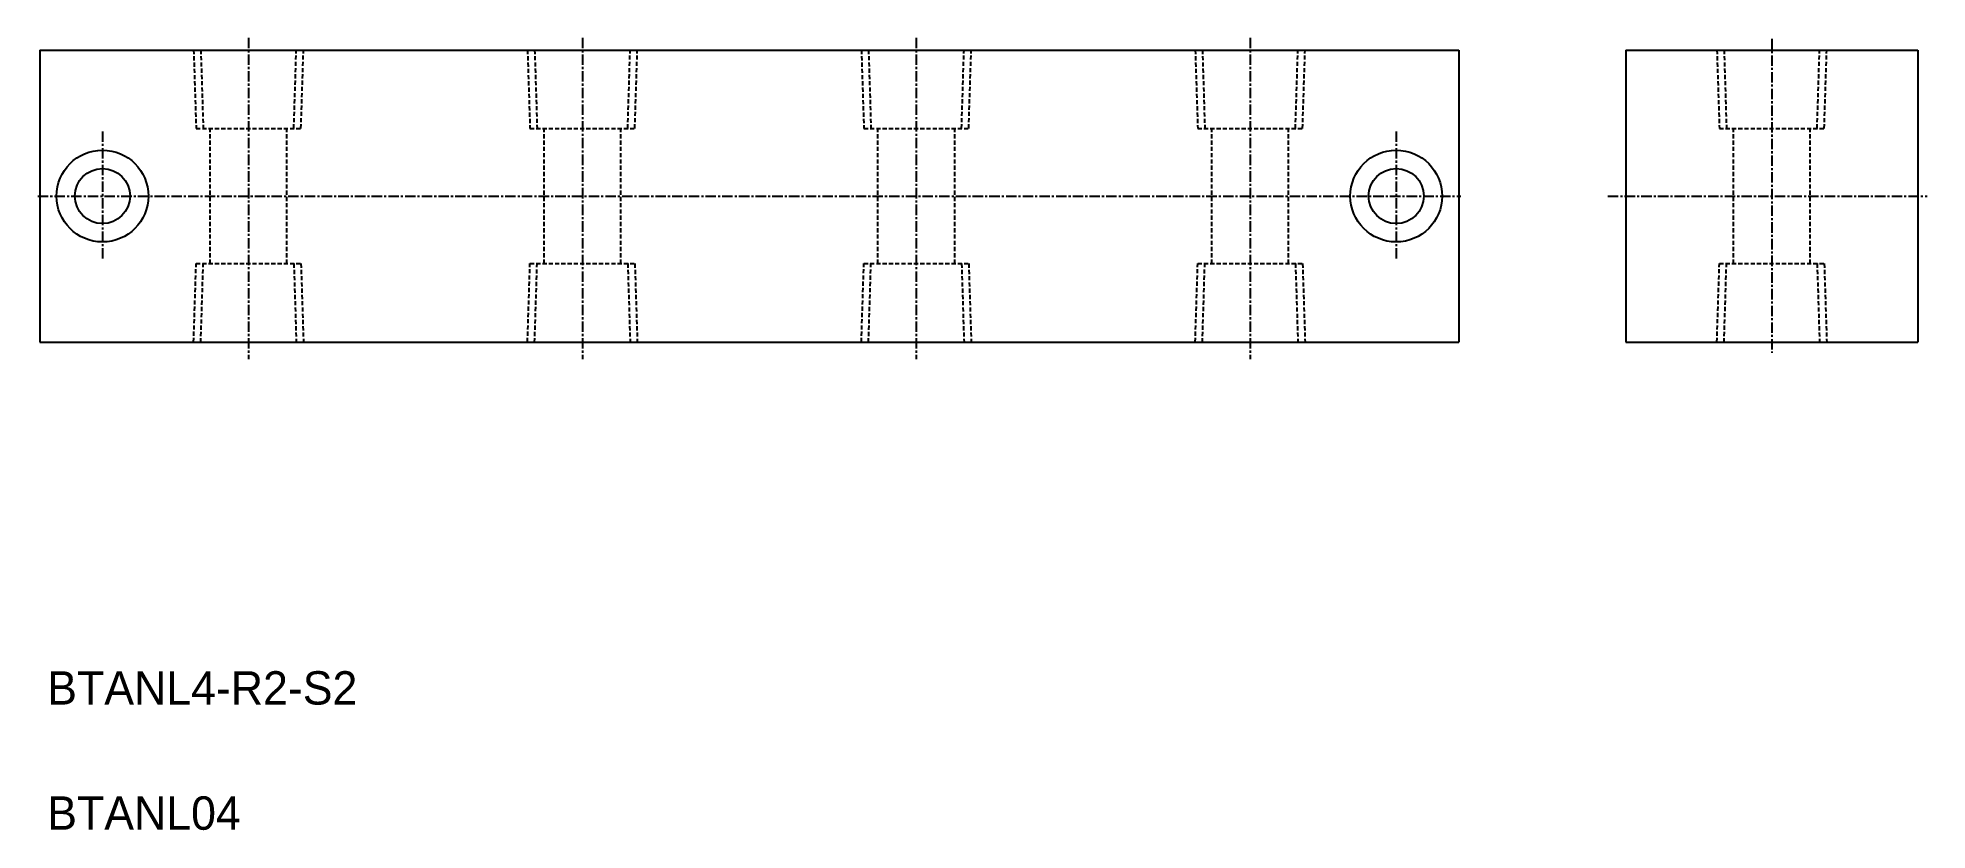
# Model space of a CAD drawing. Extents: x 2614 to 2840, y 712 to 807.
import ezdxf

# ---------------------------------------------------------------- set-up
doc = ezdxf.new("R2010")
doc.units = 0
doc.linetypes.add('CENTER', pattern=[2, 1.25, -0.25, 0.25, -0.25])
doc.linetypes.add('DASHED', pattern=[0.75, 0.5, -0.25])
doc.layers.get('0').update_dxf_attribs({"linetype": 'CONTINUOUS'})
doc.layers.add('CENTER', color=1, linetype='CENTER')

msp = doc.modelspace()

# ---------------------------------------------------------------- linework, layer by layer
for p, q in [((2614.2, 805.95), (2614.2, 770.95)), ((2614.2, 805.95), (2784.2, 805.95)), ((2784.2, 805.95), (2784.2, 770.95)), ((2804.2, 805.95), (2839.2, 805.95)), ((2804.2, 805.95), (2804.2, 770.95)), ((2839.2, 805.95), (2839.2, 770.95)), ((2614.2, 770.95), (2784.2, 770.95)), ((2804.2, 770.95), (2839.2, 770.95))]:
    msp.add_line(p, q)
at = {"color": 3, "linetype": 'DASHED'}
for p, q in [((2632.62, 805.95), (2632.92, 796.55)), ((2633.48, 805.97), (2633.77, 796.55)), ((2644.63, 796.55), (2644.92, 805.97)), ((2645.48, 796.55), (2645.78, 805.95)), ((2672.62, 805.95), (2672.92, 796.55)), ((2673.48, 805.97), (2673.77, 796.55)), ((2684.63, 796.55), (2684.92, 805.97)), ((2685.48, 796.55), (2685.78, 805.95)), ((2712.62, 805.95), (2712.92, 796.55)), ((2713.48, 805.97), (2713.77, 796.55)), ((2724.63, 796.55), (2724.92, 805.97)), ((2725.48, 796.55), (2725.78, 805.95)), ((2752.62, 805.95), (2752.92, 796.55)), ((2753.48, 805.97), (2753.77, 796.55)), ((2764.63, 796.55), (2764.92, 805.97)), ((2765.48, 796.55), (2765.78, 805.95)), ((2815.12, 805.95), (2815.42, 796.55)), ((2815.98, 805.97), (2816.27, 796.55)), ((2827.13, 796.55), (2827.42, 805.97)), ((2827.98, 796.55), (2828.28, 805.95)), ((2632.92, 796.55), (2645.48, 796.55)), ((2634.6, 780.35), (2634.6, 796.55)), ((2643.8, 780.35), (2643.8, 796.55)), ((2672.92, 796.55), (2685.48, 796.55)), ((2674.6, 780.35), (2674.6, 796.55)), ((2683.8, 780.35), (2683.8, 796.55)), ((2712.92, 796.55), (2725.48, 796.55)), ((2714.6, 780.35), (2714.6, 796.55)), ((2723.8, 780.35), (2723.8, 796.55)), ((2752.92, 796.55), (2765.48, 796.55)), ((2754.6, 780.35), (2754.6, 796.55)), ((2763.8, 780.35), (2763.8, 796.55)), ((2815.42, 796.55), (2827.98, 796.55)), ((2817.1, 780.35), (2817.1, 796.55)), ((2826.3, 780.35), (2826.3, 796.55)), ((2632.62, 770.95), (2632.92, 780.35)), ((2632.92, 780.35), (2645.48, 780.35)), ((2633.48, 770.92), (2633.77, 780.35)), ((2644.63, 780.35), (2644.92, 770.92)), ((2645.48, 780.35), (2645.78, 770.95)), ((2672.62, 770.95), (2672.92, 780.35)), ((2672.92, 780.35), (2685.48, 780.35)), ((2673.48, 770.92), (2673.77, 780.35)), ((2684.63, 780.35), (2684.92, 770.92)), ((2685.48, 780.35), (2685.78, 770.95)), ((2712.62, 770.95), (2712.92, 780.35)), ((2712.92, 780.35), (2725.48, 780.35)), ((2713.48, 770.92), (2713.77, 780.35)), ((2724.63, 780.35), (2724.92, 770.92)), ((2725.48, 780.35), (2725.78, 770.95)), ((2752.62, 770.95), (2752.92, 780.35)), ((2752.92, 780.35), (2765.48, 780.35)), ((2753.48, 770.92), (2753.77, 780.35)), ((2764.63, 780.35), (2764.92, 770.92)), ((2765.48, 780.35), (2765.78, 770.95)), ((2815.12, 770.95), (2815.42, 780.35)), ((2815.42, 780.35), (2827.98, 780.35)), ((2815.98, 770.92), (2816.27, 780.35)), ((2827.13, 780.35), (2827.42, 770.92)), ((2827.98, 780.35), (2828.28, 770.95))]:
    msp.add_line(p, q, dxfattribs=at)
for centre, radius in [((2621.7, 788.45), 5.5), ((2776.7, 788.45), 5.5), ((2621.7, 788.45), 3.3), ((2776.7, 788.45), 3.3)]:
    msp.add_circle(centre, radius)
at = {"layer": 'CENTER', "color": 1, "linetype": 'CENTER'}
for p, q in [((2639.2, 807.42), (2639.2, 768.88)), ((2679.2, 807.42), (2679.2, 768.88)), ((2719.2, 807.42), (2719.2, 768.88)), ((2759.2, 807.42), (2759.2, 768.88)), ((2821.7, 807.31), (2821.7, 769.67)), ((2621.7, 796.2), (2621.7, 780.7)), ((2776.7, 796.2), (2776.7, 780.7)), ((2613.95, 788.45), (2634.45, 788.45)), ((2613.95, 788.45), (2784.45, 788.45)), ((2643.95, 788.45), (2784.45, 788.45)), ((2802.06, 788.45), (2840.32, 788.45))]:
    msp.add_line(p, q, dxfattribs=at)

# ---------------------------------------------------------------- texts
for s, p in [('BTANL4-R2-S2', (2615.08, 727.5)), ('BTANL04', (2615.08, 712.5))]:
    msp.add_text(s, height=4).set_placement(p)

doc.saveas('drawing.dxf')
